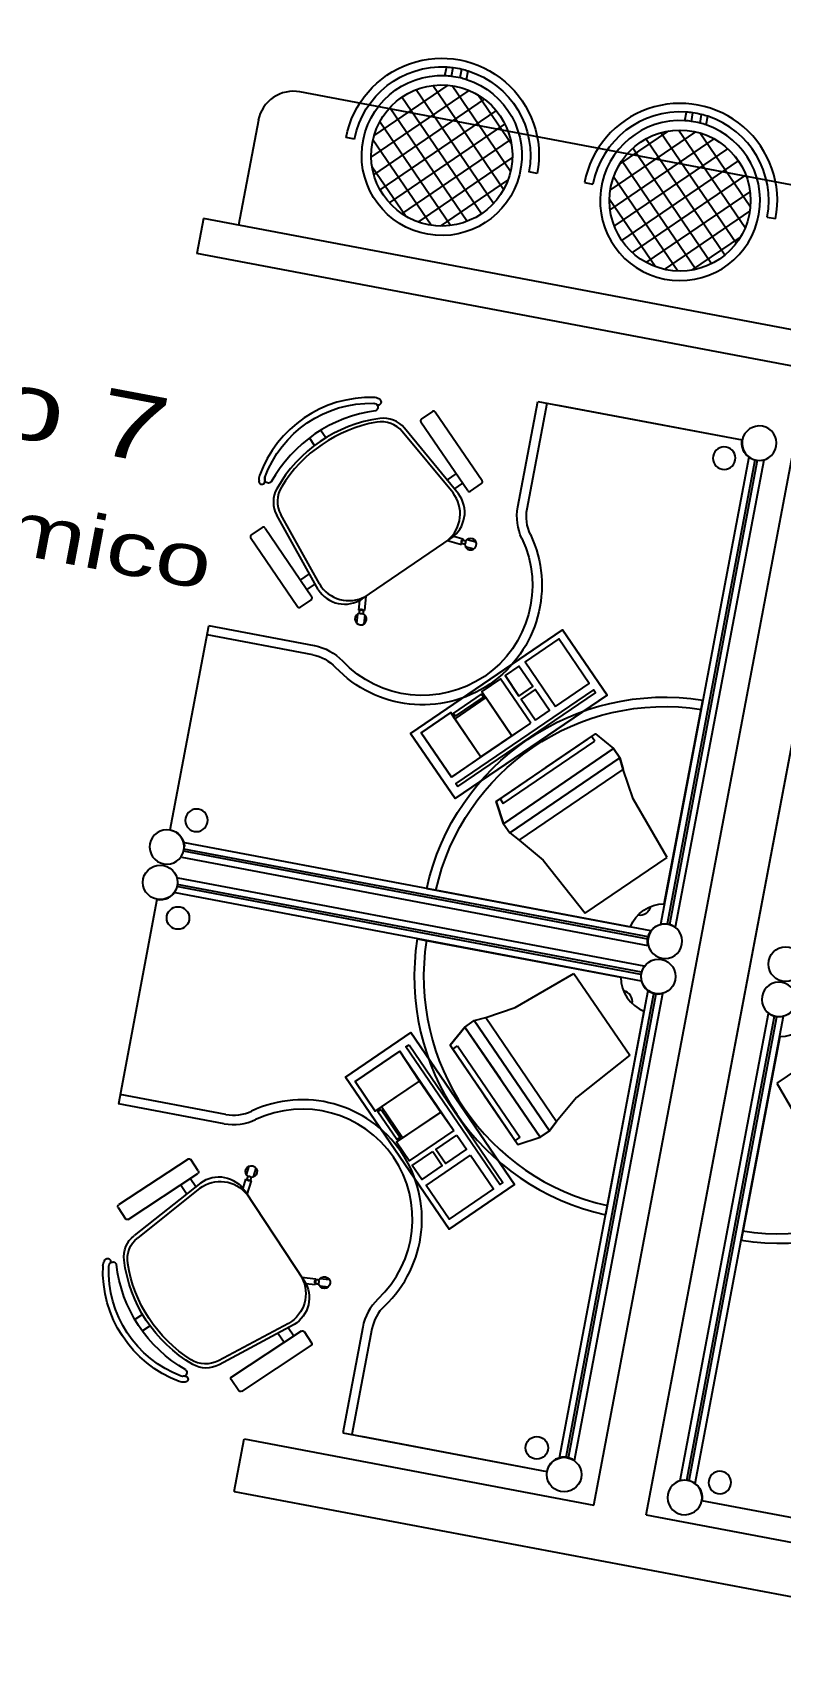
# Model space of a CAD drawing. Header units: inches. Extents: x -18604 to 2753, y -9056 to 3482.
# Drawn here: x -11068.6 to -10858.4, y -3401.7 to -2944.3 of the extents above; entities that cross this region are included whole.
import ezdxf
from ezdxf.enums import TextEntityAlignment as Align

# ---------------------------------------------------------------- set-up
doc = ezdxf.new("R2010")
doc.units = ezdxf.units.IN
for name, color, linetype in [('ESPECARQ', 2, 'Continuous'), ('MOVEIS', 2, 'Continuous'), ('Parede', 6, 'Continuous'), ('Parede Baixo', 4, 'Continuous'), ('TEXTO', 2, 'Continuous')]:
    doc.layers.add(name, color=color, linetype=linetype)
doc.styles.add('REGUA100', font='GOTHIC.TTF', dxfattribs={"width": 1.4})
doc.styles.add('REGUA60', font='GOTHIC.TTF', dxfattribs={"width": 1.4})

# ---------------------------------------------------------------- blocks, each defined once
blk = doc.blocks.new('INDUNI1')
at = {"color": 0, "style": 'REGUA100', "width": 1.4, "flags": 8}
for tag, p in [('NOME1', (0, 0)), ('NOME2', (0, -4.286))]:
    blk.add_attdef(tag, text='', height=2.5, dxfattribs=at).set_placement(p, align=Align.CENTER)
at = {"layer": 'ESPECARQ', "style": 'REGUA60', "width": 1.4}
blk.add_attdef('AREA', text='', height=1.5, dxfattribs=at).set_placement((0, -7.813), align=Align.CENTER)
at = {"layer": 'ESPECARQ', "style": 'REGUA60', "width": 1.4, "flags": 8}
for tag, p in [('PISO', (0, -10.313)), ('REVPAR', (0, -12.813)), ('PEDIR', (0, -15.313))]:
    blk.add_attdef(tag, text='', height=1.5, dxfattribs=at).set_placement(p, align=Align.CENTER)
blk = doc.blocks.new('*X9')
at = {"color": 0}
for p, q in [((6.9425, 8.5689), (7.1715, 8.7978)), ((7.3784, 8.5315), (7.1168, 8.7931)), ((7.3823, 8.5983), (7.1836, 8.797)), ((6.9533, 8.5089), (7.2314, 8.7871)), ((6.9555, 8.6526), (7.0878, 8.7848)), ((6.9758, 8.4608), (7.2796, 8.7645)), ((7.3321, 8.4364), (7.0216, 8.7468)), ((7.3601, 8.4791), (7.0644, 8.7748)), ((7.3295, 8.7218), (7.3071, 8.7442)), ((7.2959, 8.4018), (6.9871, 8.7107)), ((7.0072, 8.4214), (7.319, 8.7332)), ((7.0467, 8.3902), (7.3502, 8.6937)), ((7.2514, 8.3757), (6.9609, 8.6661)), ((7.095, 8.3678), (7.3726, 8.6454)), ((7.1966, 8.3597), (6.945, 8.6114)), ((7.1253, 8.3603), (6.9456, 8.5401)), ((7.1551, 8.3572), (7.3831, 8.5852)), ((7.2395, 8.3708), (7.3695, 8.5009))]:
    blk.add_line(p, q, dxfattribs=at)

msp = doc.modelspace()

# ---------------------------------------------------------------- linework, layer by layer
at = {"layer": 'MOVEIS'}
for p, q in [((-10952.71, -2956.37, 63.44), (-10952.21, -2953.96, 63.44)), ((-10950.9, -2956.52, 63.44), (-10950.4, -2954.12, 63.44)), ((-10948.42, -2956.96, 63.44), (-10947.93, -2954.57, 63.44)), ((-10946.68, -2957.44, 63.44), (-10946.19, -2955.05, 63.44)), ((-10841.19, -2989.8, 63.44), (-10993.49, -2960.99, 63.44)), ((-10885.24, -2969.07, 63.44), (-10884.82, -2966.66, 63.44)), ((-10883.44, -2969.25, 63.44), (-10883.03, -2966.85, 63.44)), ((-10880.97, -2969.75, 63.44), (-10880.56, -2967.34, 63.44)), ((-10879.24, -2970.27, 63.44), (-10878.82, -2967.84, 63.44)), ((-11005.17, -2968.95, 63.44), (-11010.75, -2998.43, 63.44)), ((-10978.11, -2974.22, 63.44), (-10980.47, -2973.77, 63.44)), ((-10926.75, -2983.94, 63.44), (-10929.1, -2983.49, 63.44)), ((-10913.47, -2986.45, 63.44), (-10911.12, -2986.89, 63.44)), ((-10862.11, -2996.16, 63.44), (-10859.75, -2996.61, 63.44)), ((-10932.21, -3077.67, 63.44), (-10926.59, -3047.97, 63.44)), ((-10929.61, -3078.16, 63.44), (-10923.99, -3048.46, 63.44)), ((-10926.59, -3047.97, 63.44), (-10869.18, -3058.83, 63.44)), ((-10921.4, -3048.95, 63.44), (-10869.18, -3058.83, 63.44)), ((-10959.5, -3053.74, 63.64), (-10946.31, -3073.08, 63.64)), ((-10956.21, -3050.84, 63.64), (-10959.36, -3052.98, 63.64)), ((-10942.27, -3070.32, 63.64), (-10955.46, -3050.98, 63.64)), ((-10989.36, -3060.37, 63.64), (-10990.8, -3058.26, 63.64)), ((-10986.21, -3058.22, 63.64), (-10987.65, -3056.11, 63.64)), ((-10950.44, -3073.71, 63.64), (-10964.7, -3056.46, 63.64)), ((-10948.89, -3073.97, 63.64), (-10964.07, -3055.49, 63.64)), ((-10867.25, -3063.7, 63.44), (-10892.1, -3195.01, 63.44)), ((-10865.58, -3064.49, 63.44), (-10890.25, -3194.89, 63.44)), ((-10863.1, -3064.49, 63.44), (-10887.95, -3195.8, 63.44)), ((-10952.04, -3070, 63.64), (-10949.57, -3068.31, 63.64)), ((-10864.95, -3064.61, 63.44), (-10889.62, -3195.01, 63.44)), ((-10950.08, -3072.62, 63.64), (-10947.73, -3071.01, 63.64)), ((-10945.56, -3073.23, 63.64), (-10942.41, -3071.08, 63.64)), ((-10988.33, -3100.86, 63.64), (-10999.99, -3079.98, 63.64)), ((-10988.01, -3099.32, 63.64), (-10998.85, -3079.74, 63.64)), ((-10994.14, -3105.7, 63.64), (-11007.33, -3086.35, 63.64)), ((-11007.19, -3085.59, 63.64), (-11004.04, -3083.45, 63.64)), ((-11003.28, -3083.59, 63.64), (-10990.1, -3102.93, 63.64)), ((-10976.02, -3103.48, 63.64), (-10950.95, -3086.39, 63.64)), ((-10952, -3087.11, 63.64), (-10948.1, -3088.22, 63.64)), ((-10950.24, -3085.91, 63.64), (-10947.65, -3086.65, 63.64)), ((-10947.65, -3086.65, 63.64), (-10947.71, -3086.85, 63.64)), ((-10946.44, -3086.79, 63.64), (-10944, -3087.48, 63.64)), ((-10948.04, -3088.02, 63.64), (-10948.1, -3088.22, 63.64)), ((-10947, -3088.76, 63.64), (-10944.56, -3089.46, 63.64)), ((-10990.87, -3096.48, 63.64), (-10993.35, -3098.16, 63.64)), ((-10989.15, -3099.26, 63.64), (-10991.51, -3100.86, 63.64)), ((-10990.24, -3103.69, 63.64), (-10993.39, -3105.84, 63.64)), ((-10976.72, -3103.96, 63.64), (-10976.98, -3106.65, 63.64)), ((-10974.97, -3102.76, 63.64), (-10975.36, -3106.8, 63.64)), ((-10977.29, -3107.82, 63.64), (-10977.54, -3110.35, 63.64)), ((-10976.98, -3106.65, 63.64), (-10976.78, -3106.67, 63.64)), ((-10975.56, -3106.78, 63.64), (-10975.36, -3106.8, 63.64)), ((-10975.25, -3108.02, 63.64), (-10975.49, -3110.55, 63.64)), ((-11029.96, -3168.45, 63.44), (-11019.09, -3111.04, 63.44)), ((-10989.88, -3119.25, 63.44), (-11019.58, -3113.63, 63.44)), ((-10989.39, -3116.66, 63.44), (-11019.09, -3111.04, 63.44)), ((-10962.35, -3141.35, 63.44), (-10919.62, -3112.21, 63.44)), ((-10962.35, -3141.35, 65.55), (-10919.62, -3112.21, 65.55)), ((-10920.69, -3114.75, 65.55), (-10930.16, -3121.2, 65.55)), ((-10912.15, -3127.27, 65.55), (-10920.69, -3114.75, 65.55)), ((-10919.62, -3112.21, 65.55), (-10919.62, -3112.21, 63.44)), ((-10919.62, -3112.21, 65.55), (-10907.13, -3130.53, 65.55)), ((-10931.9, -3122.39, 65.55), (-10935.82, -3125.07, 65.55)), ((-10927.98, -3128.14, 65.55), (-10931.9, -3122.39, 65.55)), ((-10930.16, -3121.2, 65.55), (-10921.62, -3133.72, 65.55)), ((-10937.13, -3125.96, 65.55), (-10942.37, -3129.53, 65.55)), ((-10928.6, -3138.48, 65.55), (-10937.13, -3125.96, 65.55)), ((-10935.82, -3125.07, 65.55), (-10931.9, -3130.81, 65.55)), ((-10931.9, -3130.81, 65.55), (-10927.98, -3128.14, 65.55)), ((-10921.62, -3133.72, 65.55), (-10912.15, -3127.27, 65.55)), ((-10942.5, -3130.26, 65.55), (-10950.35, -3135.61, 65.55)), ((-10941.18, -3131.27, 65.55), (-10949.9, -3137.22, 65.55)), ((-10907.13, -3130.53, 65.55), (-10949.87, -3159.67, 65.55)), ((-10949.76, -3136.48, 65.55), (-10941.91, -3131.13, 65.55)), ((-10910.95, -3129.03, 65.55), (-10949.66, -3155.42, 65.55)), ((-10949.06, -3156.29, 65.55), (-10910.36, -3129.9, 65.55)), ((-10941.91, -3131.13, 65.55), (-10942.5, -3130.26, 65.55)), ((-10942.37, -3129.53, 65.55), (-10941.18, -3131.27, 65.55)), ((-10927.39, -3129.01, 65.55), (-10931.31, -3131.69, 65.55)), ((-10931.31, -3131.69, 65.55), (-10927.29, -3137.59, 65.55)), ((-10923.36, -3134.91, 65.55), (-10927.39, -3129.01, 65.55)), ((-10910.36, -3129.9, 65.55), (-10910.95, -3129.03, 65.55)), ((-10891.05, -3189.21, 63.44), (-10880.22, -3131.97, 63.44)), ((-10951.09, -3135.47, 65.55), (-10959.39, -3141.14, 65.55)), ((-10949.9, -3137.22, 65.55), (-10951.09, -3135.47, 65.55)), ((-10950.35, -3135.61, 65.55), (-10949.76, -3136.48, 65.55)), ((-10927.29, -3137.59, 65.55), (-10923.36, -3134.91, 65.55)), ((-10962.35, -3141.35, 65.55), (-10962.35, -3141.35, 63.44)), ((-10949.87, -3159.67, 65.55), (-10962.35, -3141.35, 65.55)), ((-10959.39, -3141.14, 65.55), (-10950.86, -3153.66, 65.55)), ((-10950.86, -3153.66, 65.55), (-10928.6, -3138.48, 65.55)), ((-10937.2, -3159.68, 65.55), (-10911.5, -3142.16, 65.55)), ((-10924.35, -3150.92, 65.55), (-10910.39, -3141.41, 65.55)), ((-10910.6, -3143.47, 65.55), (-10911.5, -3142.16, 65.55)), ((-10910.39, -3141.41, 65.55), (-10905.3, -3145.6, 65.55)), ((-10936.31, -3160.99, 65.55), (-10910.6, -3143.47, 65.55)), ((-10936.26, -3166.71, 65.55), (-10905.3, -3145.6, 65.55)), ((-10905.3, -3145.6, 65.55), (-10936.26, -3166.71, 65.55)), ((-10927.19, -3152.86, 70.83), (-10912.59, -3142.9, 70.83)), ((-10903.51, -3148.21, 64.49), (-10905.3, -3145.6, 65.55)), ((-10905.3, -3145.6, 65.55), (-10903.51, -3148.21, 65.55)), ((-10924.35, -3150.92, 65.55), (-10938.3, -3160.43, 65.55)), ((-10934.48, -3169.32, 64.49), (-10903.51, -3148.21, 64.49)), ((-10934.48, -3169.32, 65.55), (-10903.51, -3148.21, 65.55)), ((-10903.51, -3148.21, 64.49), (-10902.6, -3151.43, 64.49)), ((-10902.6, -3151.43, 64.49), (-10903.51, -3148.21, 64.49)), ((-10899.81, -3159.74, 62.38), (-10902.6, -3151.43, 64.49)), ((-10949.66, -3155.42, 65.55), (-10949.06, -3156.29, 65.55)), ((-10938.3, -3160.43, 65.55), (-10936.26, -3166.71, 65.55)), ((-10937.2, -3159.68, 65.55), (-10937.2, -3159.68, 65.55)), ((-10937.2, -3159.68, 65.55), (-10937.2, -3159.68, 65.55)), ((-10937.2, -3159.68, 65.55), (-10936.31, -3160.99, 65.55)), ((-10921.65, -3156.75, 65.55), (-10936.26, -3166.71, 65.55)), ((-10890.24, -3176.21, 62.38), (-10899.81, -3159.74, 62.38)), ((-10936.26, -3166.71, 65.55), (-10934.48, -3169.32, 64.49)), ((-10936.26, -3166.71, 65.55), (-10934.48, -3169.32, 65.55)), ((-10934.48, -3169.32, 64.49), (-10931.82, -3171.35, 64.49)), ((-10934.48, -3169.32, 64.49), (-10931.82, -3171.35, 64.49)), ((-10895.6, -3198.54, 63.44), (-11026.13, -3173.84, 63.44)), ((-10894.81, -3196.86, 63.44), (-11025.8, -3172.08, 63.44)), ((-10931.82, -3171.35, 64.49), (-10925.1, -3176.99, 62.38)), ((-10895.59, -3201.01, 63.44), (-11026.58, -3176.23, 63.44)), ((-10895.72, -3199.16, 63.44), (-11026.25, -3174.47, 63.44)), ((-10925.1, -3176.99, 62.38), (-10913.26, -3191.91, 62.38)), ((-10913.26, -3191.91, 62.38), (-10890.24, -3176.21, 62.38)), ((-10896.69, -3206.79, 63.44), (-11027.67, -3182.01, 63.44)), ((-11033.66, -3188.02, 63.44), (-11044.52, -3245.43, 63.44)), ((-10897.47, -3210.94, 63.44), (-11028.46, -3186.16, 63.44)), ((-10897.6, -3209.09, 63.44), (-11028.13, -3184.39, 63.44)), ((-10897.48, -3208.47, 63.44), (-11028.01, -3183.77, 63.44)), ((-10957.83, -3184.89, 63.44), (-10900.6, -3195.71, 63.44)), ((-10960.51, -3199.07, 63.44), (-10903.28, -3209.89, 63.44)), ((-10932.93, -3218.38, 62.38), (-10916.46, -3208.81, 62.38)), ((-10916.46, -3208.81, 62.38), (-10900.76, -3231.83, 62.38)), ((-10920.47, -3344.96, 63.44), (-10895.62, -3213.65, 63.44)), ((-10918.62, -3344.84, 63.44), (-10893.95, -3214.44, 63.44)), ((-10917.99, -3344.96, 63.44), (-10893.32, -3214.56, 63.44)), ((-10916.32, -3345.75, 63.44), (-10891.47, -3214.44, 63.44)), ((-10941.25, -3221.17, 64.49), (-10932.93, -3218.38, 62.38)), ((-10896.77, -3219.44, 63.44), (-10907.6, -3276.67, 63.44)), ((-10951.27, -3228.96, 65.55), (-10947.08, -3223.87, 65.55)), ((-10947.08, -3223.87, 65.55), (-10944.46, -3222.08, 64.49)), ((-10947.08, -3223.87, 65.55), (-10944.46, -3222.08, 65.55)), ((-10947.08, -3223.87, 65.55), (-10925.97, -3254.83, 65.55)), ((-10925.97, -3254.83, 65.55), (-10947.08, -3223.87, 65.55)), ((-10937.11, -3238.48, 65.55), (-10947.08, -3223.87, 65.55)), ((-10944.46, -3222.08, 64.49), (-10941.25, -3221.17, 64.49)), ((-10944.46, -3222.08, 64.49), (-10941.25, -3221.17, 64.49)), ((-10944.46, -3222.08, 64.49), (-10923.35, -3253.05, 64.49)), ((-10944.46, -3222.08, 65.55), (-10923.35, -3253.05, 65.55)), ((-10886.55, -3351.38, 63.44), (-10861.71, -3220.07, 63.44)), ((-10884.7, -3351.26, 63.44), (-10860.03, -3220.86, 63.44)), ((-10884.08, -3351.37, 63.44), (-10859.41, -3220.98, 63.44)), ((-10882.4, -3352.17, 63.44), (-10857.56, -3220.85, 63.44)), ((-10836.39, -3223.96, 62.38), (-10859.42, -3239.65, 62.38)), ((-10962.31, -3225.45, 65.55), (-10980.63, -3237.94, 65.55)), ((-10963.67, -3229.48, 65.55), (-10962.8, -3228.89, 65.55)), ((-10962.8, -3228.89, 65.55), (-10936.41, -3267.59, 65.55)), ((-10933.18, -3268.19, 65.55), (-10962.31, -3225.45, 65.55)), ((-10941.75, -3242.92, 65.55), (-10951.27, -3228.96, 65.55)), ((-10950.52, -3230.06, 65.55), (-10949.21, -3229.17, 65.55)), ((-10949.21, -3229.17, 65.55), (-10931.68, -3254.88, 65.55)), ((-10858.6, -3226.66, 63.44), (-10869.43, -3283.89, 63.44)), ((-10977.95, -3239.22, 65.55), (-10965.43, -3230.68, 65.55)), ((-10965.43, -3230.68, 65.55), (-10950.25, -3252.95, 65.55)), ((-10937.28, -3268.19, 65.55), (-10963.67, -3229.48, 65.55)), ((-10950.52, -3230.06, 65.55), (-10950.52, -3230.06, 65.55)), ((-10950.52, -3230.06, 65.55), (-10950.52, -3230.06, 65.55)), ((-10950.52, -3230.06, 65.55), (-10932.99, -3255.77, 65.55)), ((-10900.76, -3231.83, 62.38), (-10915.69, -3243.67, 62.38)), ((-10980.63, -3237.94, 65.55), (-10980.63, -3237.94, 63.44)), ((-10980.63, -3237.94, 63.44), (-10951.49, -3280.68, 63.44)), ((-10980.63, -3237.94, 65.55), (-10951.49, -3280.68, 65.55)), ((-11014.32, -3248.46, 63.44), (-11044.03, -3242.84, 63.44)), ((-10972.29, -3247.53, 65.55), (-10977.95, -3239.22, 65.55)), ((-10943.69, -3240.07, 70.83), (-10933.73, -3254.68, 70.83)), ((-10941.75, -3242.92, 65.55), (-10932.24, -3256.87, 65.55)), ((-10859.42, -3239.65, 62.38), (-10849.85, -3256.13, 62.38)), ((-11014.81, -3251.05, 63.44), (-11044.52, -3245.43, 63.44)), ((-10970.54, -3246.34, 65.55), (-10972.29, -3247.53, 65.55)), ((-10971.55, -3247.67, 65.55), (-10970.68, -3247.07, 65.55)), ((-10970.68, -3247.07, 65.55), (-10965.33, -3254.92, 65.55)), ((-10964.6, -3255.06, 65.55), (-10970.54, -3246.34, 65.55)), ((-10915.69, -3243.67, 62.38), (-10921.33, -3250.39, 64.49)), ((-10966.2, -3255.52, 65.55), (-10971.55, -3247.67, 65.55)), ((-10923.35, -3253.05, 64.49), (-10921.33, -3250.39, 64.49)), ((-10921.33, -3250.39, 64.49), (-10923.35, -3253.05, 64.49)), ((-10966.34, -3256.25, 65.55), (-10964.6, -3255.06, 65.55)), ((-10962.77, -3261.48, 65.55), (-10966.34, -3256.25, 65.55)), ((-10965.33, -3254.92, 65.55), (-10966.2, -3255.52, 65.55)), ((-10950.25, -3252.95, 65.55), (-10962.77, -3261.48, 65.55)), ((-10955.26, -3258.28, 65.55), (-10949.36, -3254.25, 65.55)), ((-10949.36, -3254.25, 65.55), (-10946.69, -3258.18, 65.55)), ((-10931.68, -3254.88, 65.55), (-10932.99, -3255.77, 65.55)), ((-10932.24, -3256.87, 65.55), (-10925.97, -3254.83, 65.55)), ((-10923.35, -3253.05, 64.49), (-10925.97, -3254.83, 65.55)), ((-10925.97, -3254.83, 65.55), (-10923.35, -3253.05, 65.55)), ((-11024.9, -3260.98, 63.64), (-11044.46, -3273.85, 63.64)), ((-11022.05, -3264.32, 63.64), (-11024.15, -3261.13, 63.64)), ((-10961.88, -3262.79, 65.55), (-10956.13, -3258.87, 65.55)), ((-10958.02, -3268.46, 65.55), (-10945.5, -3259.92, 65.55)), ((-10956.13, -3258.87, 65.55), (-10953.46, -3262.8, 65.55)), ((-10952.58, -3262.2, 65.55), (-10955.26, -3258.28, 65.55)), ((-10946.69, -3258.18, 65.55), (-10952.58, -3262.2, 65.55)), ((-10945.5, -3259.92, 65.55), (-10939.04, -3269.39, 65.55)), ((-11041.77, -3277.94, 63.64), (-11022.21, -3265.07, 63.64)), ((-11008.51, -3265.42, 63.64), (-11007.77, -3262.99, 63.64)), ((-11006.54, -3266.02, 63.64), (-11005.81, -3263.58, 63.64)), ((-10959.21, -3266.72, 65.55), (-10961.88, -3262.79, 65.55)), ((-10953.46, -3262.8, 65.55), (-10959.21, -3266.72, 65.55)), ((-11021.37, -3267.66, 63.64), (-11040.09, -3282.53, 63.64)), ((-11021.65, -3269.21, 63.64), (-11039.13, -3283.19, 63.64)), ((-11025.38, -3270.75, 63.64), (-11027.03, -3268.25, 63.64)), ((-11022.74, -3268.83, 63.64), (-11024.3, -3266.45, 63.64)), ((-11009.45, -3269.21, 63.64), (-11008.67, -3266.63, 63.64)), ((-11008.98, -3269.92, 63.64), (-10992.3, -3295.26, 63.64)), ((-11008.67, -3266.63, 63.64), (-11008.47, -3266.69, 63.64)), ((-11008.28, -3270.99, 63.64), (-11007.11, -3267.1, 63.64)), ((-11007.31, -3267.04, 63.64), (-11007.11, -3267.1, 63.64)), ((-10951.56, -3277.92, 65.55), (-10958.02, -3268.46, 65.55)), ((-10939.04, -3269.39, 65.55), (-10951.56, -3277.92, 65.55)), ((-10951.49, -3280.68, 65.55), (-10933.18, -3268.19, 65.55)), ((-10936.41, -3267.59, 65.55), (-10937.28, -3268.19, 65.55)), ((-11044.61, -3274.6, 63.64), (-11042.52, -3277.79, 63.64)), ((-10951.49, -3280.68, 65.55), (-10951.49, -3280.68, 63.44)), ((-10993, -3294.2, 63.64), (-10988.97, -3294.66, 63.64)), ((-10991.83, -3295.98, 63.64), (-10989.15, -3296.28, 63.64)), ((-10989.15, -3296.28, 63.64), (-10989.13, -3296.08, 63.64)), ((-10988.99, -3294.87, 63.64), (-10988.97, -3294.66, 63.64)), ((-10987.98, -3296.61, 63.64), (-10985.46, -3296.9, 63.64)), ((-10987.75, -3294.57, 63.64), (-10985.22, -3294.86, 63.64)), ((-11037.72, -3304.71, 63.64), (-11039.85, -3306.12, 63.64)), ((-11035.62, -3307.9, 63.64), (-11037.76, -3309.31, 63.64)), ((-10996.65, -3307.19, 63.64), (-11016.41, -3317.71, 63.64)), ((-10995.12, -3307.54, 63.64), (-11016.19, -3318.85, 63.64)), ((-11012.63, -3322.2, 63.64), (-10993.08, -3309.33, 63.64)), ((-10999.55, -3310, 63.64), (-10997.9, -3312.51, 63.64)), ((-10996.74, -3308.33, 63.64), (-10995.17, -3310.71, 63.64)), ((-10992.32, -3309.49, 63.64), (-10990.23, -3312.67, 63.64)), ((-10975.83, -3308.23, 63.44), (-10981.45, -3337.94, 63.44)), ((-10973.23, -3308.72, 63.44), (-10978.86, -3338.43, 63.44)), ((-10990.38, -3313.43, 63.64), (-11009.94, -3326.3, 63.64)), ((-11010.69, -3326.14, 63.64), (-11012.79, -3322.96, 63.64)), ((-10981.45, -3337.94, 63.44), (-10924.04, -3348.8, 63.44)), ((-10976.26, -3338.92, 63.44), (-10924.04, -3348.8, 63.44)), ((-10828.26, -3366.92, 63.44), (-10880.48, -3357.04, 63.44)), ((-10823.07, -3367.9, 63.44), (-10880.48, -3357.04, 63.44))]:
    msp.add_line(p, q, dxfattribs=at)
at = {"layer": 'MOVEIS', "extrusion": (-0.563328, 0.826234, 0)}
for p, q in [((-10903.51, -3148.21, 65.55), (-10903.51, -3148.21, 64.49)), ((-10934.48, -3169.32, 65.55), (-10934.48, -3169.32, 64.49))]:
    msp.add_line(p, q, dxfattribs=at)
at = {"layer": 'MOVEIS', "extrusion": (-0.826234, -0.563328, 0)}
for p, q in [((-10944.46, -3222.08, 65.55), (-10944.46, -3222.08, 64.49)), ((-10923.35, -3253.05, 65.55), (-10923.35, -3253.05, 64.49))]:
    msp.add_line(p, q, dxfattribs=at)
at = {"layer": 'MOVEIS', "elevation": 63.64}
msp.add_lwpolyline([(-10972.2, -3050.63, 0.237888), (-11001.54, -3070.64, -0.605717), (-11003.37, -3070.03, -0.122717), (-11003.32, -3069.37, -0.323529), (-10972.73, -3048.52, -0.122717), (-10972.09, -3048.7, -0.605717)], format="xyb", close=True, dxfattribs=at)
msp.add_lwpolyline([(-11003.32, -3069.37, -0.323529), (-10972.73, -3048.52, -0.122717), (-10972.09, -3048.7, -0.605717), (-10972.2, -3050.63, 0.237888), (-11001.54, -3070.64, -0.605717), (-11003.37, -3070.03)], format="xyb", dxfattribs=at)
at = {"layer": 'MOVEIS'}
for centre, radius in [((-10886.61, -2991.53, 63.44), 19.84), ((-10947.44, -3087.56, 63.64), 0.545), ((-10976.21, -3107.17, 63.64), 0.545), ((-11032.75, -3183.2, 63.44), 4.86), ((-11027.75, -3193.22, 63.44), 3.17), ((-10856.93, -3206.18, 63.44), 4.86), ((-10892.72, -3209.69, 63.44), 4.86), ((-10926.87, -3342.2, 63.44), 3.17), ((-10919.22, -3349.71, 63.44), 4.86)]:
    msp.add_circle(centre, radius, dxfattribs=at)
for centre, radius, start, end in [((-10995.35, -2970.81, 63.44), 10, 79.2862, 169.2862), ((-10886.61, -2991.53, 63.44), 27.34, 349.2862, 169.2862), ((-10886.61, -2991.53, 63.44), 24.94, 85.8805, 169.2862), ((-10886.61, -2991.53, 63.44), 24.94, 81.7361, 85.8805), ((-10886.61, -2991.53, 63.44), 24.94, 75.9486, 81.7361), ((-10886.61, -2991.53, 63.44), 24.94, 71.7859, 75.9486), ((-10886.61, -2991.53, 63.44), 24.94, 349.2862, 71.7859), ((-10886.61, -2991.53, 63.44), 22.5, 86.4885, 70.8568), ((-10886.61, -2991.53, 63.44), 22.5, 81.893, 86.4885), ((-10886.61, -2991.53, 63.44), 22.5, 75.4774, 81.893), ((-10886.61, -2991.53, 63.44), 22.5, 70.8568, 75.4774), ((-10973.59, -3080.11, 63.64), 33.24, 88.41, 160.1625), ((-10972.79, -3049.88, 63.64), 2.99, 59.4317, 87.7434), ((-10971.42, -3048.13, 63.64), 0.852, 244.0971, 79.6118), ((-10955.91, -3051.29, 63.64), 0.545, 34.2862, 124.2862), ((-10965.59, -3091.85, 63.64), 39.44, 97.891, 150.6815), ((-10965.04, -3092.65, 63.64), 39.44, 100.0223, 148.5502), ((-10970.58, -3061.32, 63.64), 7.62, 39.5861, 100.0223), ((-10969.96, -3060.33, 63.64), 7.62, 39.4075, 97.891), ((-10959.05, -3053.43, 63.64), 0.545, 124.2862, 214.2862), ((-11002.03, -3069.81, 63.64), 2.99, 160.8291, 189.1408), ((-11004.15, -3070.45, 63.64), 0.852, 168.9607, 4.4754), ((-11002.03, -3069.81, 63.64), 1.36, 161.1561, 189.1408), ((-10993.33, -3076.27, 63.64), 7.62, 150.6815, 209.165), ((-10992.19, -3076.05, 63.64), 7.62, 148.5502, 208.9864), ((-10945.87, -3072.78, 63.64), 0.545, 214.2862, 304.2862), ((-10942.72, -3070.63, 63.64), 0.545, 304.2862, 34.2862), ((-10958.1, -3079.59, 63.64), 9.66, 309.8787, 37.5385), ((-10955.86, -3079.19, 63.64), 8.71, 304.2862, 36.8555), ((-11006.88, -3086.04, 63.64), 0.545, 124.2862, 214.2862), ((-11003.73, -3083.9, 63.64), 0.545, 34.2862, 124.2862), ((-10947.35, -3087.58, 63.64), 0.817, 115.9268, 212.3062), ((-10945.5, -3088.12, 63.64), 1.63, 175.7499, 151.5701), ((-10980.92, -3096.28, 63.64), 8.71, 211.717, 304.2862), ((-10979.73, -3094.34, 63.64), 9.66, 211.034, 298.6938), ((-10993.69, -3105.39, 63.64), 0.545, 214.2862, 304.2862), ((-10990.55, -3103.24, 63.64), 0.545, 304.2862, 34.2862), ((-10976.39, -3109.19, 63.64), 1.63, 97.0024, 72.8226), ((-10976.22, -3107.27, 63.64), 0.817, 36.2663, 132.6457), ((-11032.75, -3183.2, 63.44), 4.91, 259.2862, 336.8676), ((-10892.72, -3209.69, 63.44), 68.61, 171.0936, 257.4789), ((-10892.72, -3209.69, 63.44), 65.97, 171.0936, 257.4789), ((-10892.72, -3209.69, 63.44), 10.56, 181.1157, 247.4567), ((-10892.72, -3209.69, 63.44), 4.91, 143.8119, 284.7606), ((-10903.15, -3216.8, 63.44), 3.14, 350.8791, 77.6934), ((-10992.75, -3277.89, 63.44), 33.57, 313.3118, 115.2607), ((-10992.75, -3277.89, 63.44), 30.93, 313.3118, 115.2607), ((-11012.12, -3236.84, 63.44), 14.46, 259.2862, 295.2607), ((-11012.12, -3236.84, 63.44), 11.82, 259.2862, 295.2607), ((-10961.62, -3310.92, 63.44), 14.46, 133.3118, 169.2862), ((-10961.62, -3310.92, 63.44), 11.82, 133.3118, 169.2862), ((-10919.22, -3349.71, 63.44), 4.91, 53.8119, 169.2862)]:
    msp.add_arc(centre, radius, start, end, dxfattribs=at)
at = {"layer": 'MOVEIS', "extrusion": (0, 0, -1)}
for centre, major_axis, start_param, end_param in [((-10953.61, -2978.85, 63.44), (19.33, 19.33), 4.113981, 7.255574), ((-10953.61, -2978.85, 63.44), (17.63, 17.63), 4.113981, 5.553871), ((-10953.61, -2978.85, 63.44), (17.63, 17.63), -0.729314, -0.656662), ((-10953.61, -2978.85, 63.44), (-17.63, 17.63), 0.914135, 1.015147), ((-10953.61, -2978.85, 63.44), (17.63, 17.63), -0.55565, -0.483317), ((-10953.61, -2978.85, 63.44), (15.91, 15.91), -0.472705, 5.537656), ((-10953.61, -2978.85, 63.44), (14.03, 14.03), 4.113981, 10.397166), ((-10953.61, -2978.85, 63.44), (15.91, 15.91), -0.745529, -0.664885), ((-10953.61, -2978.85, 63.44), (15.91, 15.91), -0.664885, -0.552912), ((-10953.61, -2978.85, 63.44), (-15.91, 15.91), 1.017884, 1.098091), ((-10953.61, -2978.85, 63.44), (-17.63, 17.63), 1.08748, 2.543185), ((-10864.35, -3059.74, 63.44), (3.43, 3.43), 0.9723884096691151, 7.255573716848701), ((-10864.35, -3059.74, 63.44), (3.47, 3.47), 2.098573, 4.113981), ((-10874.23, -3063.93, 63.44), (2.24, 2.24), 0.9723884096690423, 7.255573716848629), ((-10918, -3080.36, 63.44), (10.23, 10.23), 3.486108, 4.113981), ((-10918, -3080.36, 63.44), (8.36, 8.36), 3.486108, 4.113981), ((-10959.05, -3099.73, 63.44), (23.74, 23.74), 0.344515, 3.171058), ((-10959.05, -3099.73, 63.44), (21.87, 21.87), 0.344515, 3.171058), ((-10992.07, -3130.87, 63.44), (8.36, 8.36), -0.598408, 0.029465), ((-10992.07, -3130.87, 63.44), (10.23, 10.23), -0.598408, 0.029465), ((-10890.85, -3199.76, 63.44), (48.52, 48.52), 4.145525, 5.653234), ((-10890.85, -3199.76, 63.44), (46.65, 46.65), 4.145525, 5.653234), ((-11022.56, -3165.76, 63.44), (2.24, 2.24), 0.9723884096690423, 7.255573716848629), ((-11030.87, -3173.27, 63.44), (3.43, 3.43), 0.9723884096690467, 7.255573716848633), ((-11030.87, -3173.27, 63.44), (3.47, 3.47), -0.598408, 0.755642), ((-10890.85, -3199.76, 63.44), (7.46, 7.46), 4.320445, 5.478314), ((-10897.95, -3189.34, 63.44), (2.22, 2.22), 1.000189, 2.515384), ((-10890.85, -3199.76, 63.44), (3.43, 3.43), 0.9723884096691151, 7.255573716848701), ((-10890.85, -3199.76, 63.44), (3.47, 3.47), 3.669369, 6.129389), ((-10858.81, -3216.11, 63.44), (3.43, 3.43), 4.113981, 10.397166), ((-10858.81, -3216.11, 63.44), (3.47, 3.47), 0.527777, 2.987797), ((-10858.81, -3216.11, 63.44), (7.46, 7.46), 1.178852, 2.336721), ((-10858.81, -3216.11, 63.44), (48.52, 48.52), 1.003932, 2.511641), ((-10858.81, -3216.11, 63.44), (46.65, 46.65), 1.003932, 2.511641), ((-11024.6, -3261.43, 63.64), (-0.385, 0.385), 0.203279, 1.774075), ((-11022.51, -3264.62, 63.64), (-0.385, 0.385), 1.774075, 3.344871), ((-11016.26, -3274.71, 63.64), (-6.16, 6.16), 0.158437, 1.774075), ((-11007.16, -3264.5, 63.64), (-1.16, 1.16), 4.439474, 10.300644), ((-11015.89, -3276.96, 63.64), (-6.83, 6.83), 0.146517, 1.676468), ((-11007.73, -3266.34, 63.64), (-0.578, 0.578), 3.379431, 5.061568), ((-11007.76, -3266.43, 63.64), (-0.385, 0.385), 3.344871430494219, 9.628056737673806), ((-11044.16, -3274.31, 63.64), (-0.385, 0.385), 4.915668, 6.486464), ((-11042.06, -3277.49, 63.64), (-0.385, 0.385), 3.344871, 4.915668), ((-11035.35, -3288.5, 63.64), (-5.39, 5.39), 5.376353, 6.397081), ((-11034.37, -3289.14, 63.64), (-5.39, 5.39), 5.339153, 6.393963), ((-11015.63, -3292.46, 63.64), (-23.5, 23.5), 4.28951, 5.541826), ((-11045.85, -3291.16, 63.64), (-2.12, 2.12), 5.553461, 6.047593), ((-11047.56, -3289.76, 63.64), (-0.602, 0.602), 5.695384, 9.107759), ((-11015.63, -3292.46, 63.64), (-22.35, 22.35), 4.289865, 5.54147), ((-11015.63, -3292.46, 63.64), (-22.35, 22.35), 4.289865, 5.54147), ((-11045.85, -3291.16, 63.64), (-0.963, 0.963), 5.559169, 6.047593), ((-11045.85, -3291.16, 63.64), (-0.963, 0.963), 5.559169, 6.047593), ((-11046.08, -3291.02, 63.64), (-0.77, 0.77), 6.047593, 8.226043), ((-11046.08, -3291.02, 63.64), (-0.77, 0.77), 6.047593, 8.226043), ((-11005.9, -3286.06, 63.64), (-27.89, 27.89), 4.448573, 5.382763), ((-11005.9, -3286.06, 63.64), (-27.89, 27.89), 4.448573, 5.382763), ((-11003.76, -3284.65, 63.64), (-27.89, 27.89), 4.454983, 5.376353), ((-11002.95, -3284.11, 63.64), (-27.89, 27.89), 4.492183, 5.339153), ((-11001.5, -3298.83, 63.64), (-6.83, 6.83), 1.871682, 3.401634), ((-10999.58, -3300.05, 63.64), (-6.16, 6.16), 1.774075, 3.389713), ((-10988.52, -3295.53, 63.64), (-0.578, 0.578), 4.769768, 6.451905), ((-10988.61, -3295.52, 63.64), (-0.385, 0.385), 3.34487143049461, 9.628056737674196), ((-10986.6, -3295.73, 63.64), (-1.16, 1.16), 5.813877, 11.675047), ((-10992.78, -3309.79, 63.64), (-0.385, 0.385), 0.203279, 1.774075), ((-10990.68, -3312.97, 63.64), (-0.385, 0.385), 1.774075, 3.344871), ((-11026.35, -3320.99, 63.64), (-0.77, 0.77), 1.605292, 3.783743), ((-11026.35, -3320.99, 63.64), (-0.77, 0.77), 1.605292, 3.783743), ((-11019.99, -3310.98, 63.64), (-5.39, 5.39), 3.437372, 4.492183), ((-11019.79, -3312.13, 63.64), (-5.39, 5.39), 3.434254, 4.454983), ((-11026.39, -3320.73, 63.64), (-2.12, 2.12), 3.783743, 4.277874), ((-11026.39, -3320.73, 63.64), (-0.963, 0.963), 3.783743, 4.272167), ((-11026.39, -3320.73, 63.64), (-0.963, 0.963), 3.783743, 4.272167), ((-11025.78, -3322.86, 63.64), (-0.602, 0.602), 0.723577, 4.135951), ((-11012.33, -3322.66, 63.64), (-0.385, 0.385), 4.915668, 6.486464), ((-11010.24, -3325.84, 63.64), (-0.385, 0.385), 3.344871, 4.915668), ((-10885.3, -3356.13, 63.44), (3.43, 3.43), 4.113981, 10.397166), ((-10885.3, -3356.13, 63.44), (3.47, 3.47), -1.04302, 0.972388), ((-10875.43, -3351.93, 63.44), (2.24, 2.24), 4.113981, 10.397166)]:
    msp.add_ellipse(centre, major_axis=major_axis, ratio=1, start_param=start_param, end_param=end_param, dxfattribs=at)
at = {"layer": 'MOVEIS'}
for points in [[(-10919.62, -3112.21, 65.55), (-10919.62, -3112.21, 63.44), (-10962.35, -3141.35, 63.44), (-10962.35, -3141.35, 65.55)], [(-10949.87, -3159.67, 65.55), (-10907.13, -3130.53, 65.55), (-10919.62, -3112.21, 65.55), (-10962.35, -3141.35, 65.55)], [(-10921.62, -3133.72, 65.55), (-10912.15, -3127.27, 65.55), (-10920.69, -3114.75, 65.55), (-10930.16, -3121.2, 65.55)], [(-10931.9, -3130.81, 65.55), (-10927.98, -3128.14, 65.55), (-10931.9, -3122.39, 65.55), (-10935.82, -3125.07, 65.55)], [(-10928.6, -3138.48, 65.55), (-10937.13, -3125.96, 65.55), (-10942.37, -3129.53, 65.55), (-10933.88, -3141.97, 65.55)], [(-10949.76, -3136.48, 65.55), (-10941.91, -3131.13, 65.55), (-10942.5, -3130.26, 65.55), (-10950.35, -3135.61, 65.55)], [(-10942.61, -3147.91, 65.55), (-10933.88, -3141.97, 65.55), (-10941.18, -3131.27, 65.55), (-10949.9, -3137.22, 65.55)], [(-10949.06, -3156.29, 65.55), (-10910.36, -3129.9, 65.55), (-10910.95, -3129.03, 65.55), (-10949.66, -3155.42, 65.55)], [(-10927.29, -3137.59, 65.55), (-10923.36, -3134.91, 65.55), (-10927.39, -3129.01, 65.55), (-10931.31, -3131.69, 65.55)], [(-10950.86, -3153.66, 65.55), (-10959.39, -3141.14, 65.55), (-10951.09, -3135.47, 65.55), (-10942.61, -3147.91, 65.55)], [(-10936.26, -3166.71, 65.55), (-10938.3, -3160.43, 65.55), (-10910.39, -3141.41, 65.55), (-10905.3, -3145.6, 65.55)], [(-10934.48, -3169.32, 65.55), (-10903.51, -3148.21, 65.55), (-10905.3, -3145.6, 65.55), (-10936.26, -3166.71, 65.55)], [(-10931.82, -3171.35, 64.49), (-10902.6, -3151.43, 64.49), (-10903.51, -3148.21, 64.49), (-10934.48, -3169.32, 64.49)], [(-10947.08, -3223.87, 65.55), (-10951.27, -3228.96, 65.55), (-10932.24, -3256.87, 65.55), (-10925.97, -3254.83, 65.55)], [(-10944.46, -3222.08, 65.55), (-10923.35, -3253.05, 65.55), (-10925.97, -3254.83, 65.55), (-10947.08, -3223.87, 65.55)], [(-10941.25, -3221.17, 64.49), (-10921.33, -3250.39, 64.49), (-10923.35, -3253.05, 64.49), (-10944.46, -3222.08, 64.49)], [(-10962.31, -3225.45, 65.55), (-10933.18, -3268.19, 65.55), (-10951.49, -3280.68, 65.55), (-10980.63, -3237.94, 65.55)], [(-10962.8, -3228.89, 65.55), (-10936.41, -3267.59, 65.55), (-10937.28, -3268.19, 65.55), (-10963.67, -3229.48, 65.55)], [(-10965.43, -3230.68, 65.55), (-10977.95, -3239.22, 65.55), (-10972.29, -3247.53, 65.55), (-10959.85, -3239.05, 65.55)], [(-10951.49, -3280.68, 65.55), (-10951.49, -3280.68, 63.44), (-10980.63, -3237.94, 63.44), (-10980.63, -3237.94, 65.55)], [(-10959.85, -3239.05, 65.55), (-10953.9, -3247.77, 65.55), (-10964.6, -3255.06, 65.55), (-10970.54, -3246.34, 65.55)], [(-10970.68, -3247.07, 65.55), (-10965.33, -3254.92, 65.55), (-10966.2, -3255.52, 65.55), (-10971.55, -3247.67, 65.55)], [(-10950.25, -3252.95, 65.55), (-10962.77, -3261.48, 65.55), (-10966.34, -3256.25, 65.55), (-10953.9, -3247.77, 65.55)], [(-10949.36, -3254.25, 65.55), (-10946.69, -3258.18, 65.55), (-10952.58, -3262.2, 65.55), (-10955.26, -3258.28, 65.55)], [(-10956.13, -3258.87, 65.55), (-10953.46, -3262.8, 65.55), (-10959.21, -3266.72, 65.55), (-10961.88, -3262.79, 65.55)], [(-10945.5, -3259.92, 65.55), (-10939.04, -3269.39, 65.55), (-10951.56, -3277.92, 65.55), (-10958.02, -3268.46, 65.55)]]:
    msp.add_3dface(points, dxfattribs=at)
at = {"layer": 'Parede'}
for p, q in [((-11011.95, -3354.41, 63.44), (-11009.16, -3339.67, 63.44)), ((-11009.16, -3339.67, 63.44), (-10910.9, -3358.26, 63.44)), ((-11011.95, -3354.41, 63.44), (-10800.7, -3394.38, 63.44)), ((-10896.17, -3361.05, 63.44), (-10797.91, -3379.64, 63.44))]:
    msp.add_line(p, q, dxfattribs=at)
msp.add_arc((-10812.08, -5815.46, 63.44), 3240.42, 67.24622, 67.24622, dxfattribs=at)
at = {"layer": 'Parede Baixo'}
for p, q in [((-10910.9, -3358.26, 63.44), (-10810.52, -2827.68, 63.44)), ((-10896.17, -3361.05, 63.44), (-10795.78, -2830.47, 63.44)), ((-10896.17, -3361.05, 63.44), (-10796.71, -2835.38, 63.44)), ((-11020.58, -2996.57, 63.44), (-11022.43, -3006.4, 63.44)), ((-10848.63, -3029.1, 63.44), (-11020.58, -2996.57, 63.44)), ((-10850.49, -3038.93, 63.44), (-11022.43, -3006.4, 63.44))]:
    msp.add_line(p, q, dxfattribs=at)

# ---------------------------------------------------------------- block references
at = {"layer": 'MOVEIS', "extrusion": (0, 0, -1), "xscale": 90.00000000000436, "yscale": 90.00000000000726, "zscale": -89.99999999999989, "rotation": 10.7137519212205}
msp.add_blockref('*X9', (10463.7, -3857.22, -63.44), dxfattribs=at)
at = {"layer": 'MOVEIS', "xscale": 90.00000000001016, "yscale": 90.00000000001069, "zscale": 90.00000000001057, "rotation": 349.2862480787476}
msp.add_blockref('*X9', (-11663.54, -3630.21, 63.44), dxfattribs=at)
at = {"layer": 'TEXTO'}
ref = msp.add_blockref('INDUNI1', (-11103.51, -3052.48), dxfattribs=dict(at, xscale=7.499999999995258, yscale=7.499999999992724, zscale=7.5, rotation=349.2862480787863))
ref.add_attrib('NOME1', 'Módulo 7', dxfattribs={"layer": '0', "color": 0, "height": 18.75, "rotation": 349.2862, "style": 'REGUA100', "width": 1.4, "flags": 8}).set_placement((-11103.51, -3052.48), align=Align.CENTER)
ref.add_attrib('NOME2', 'Piso Cerâmico', dxfattribs={"layer": '0', "color": 0, "height": 15, "rotation": 349.2862, "style": 'REGUA100', "width": 1.4, "flags": 8}).set_placement((-11109.49, -3084.06), align=Align.CENTER)
ref.add_attrib('AREA', 'A: 00 m²', dxfattribs={"layer": 'ESPECARQ', "height": 11.25, "rotation": 349.2862, "style": 'REGUA60', "width": 1.4}).set_placement((-11114.4, -3110.06), align=Align.CENTER)

doc.saveas('drawing.dxf')
